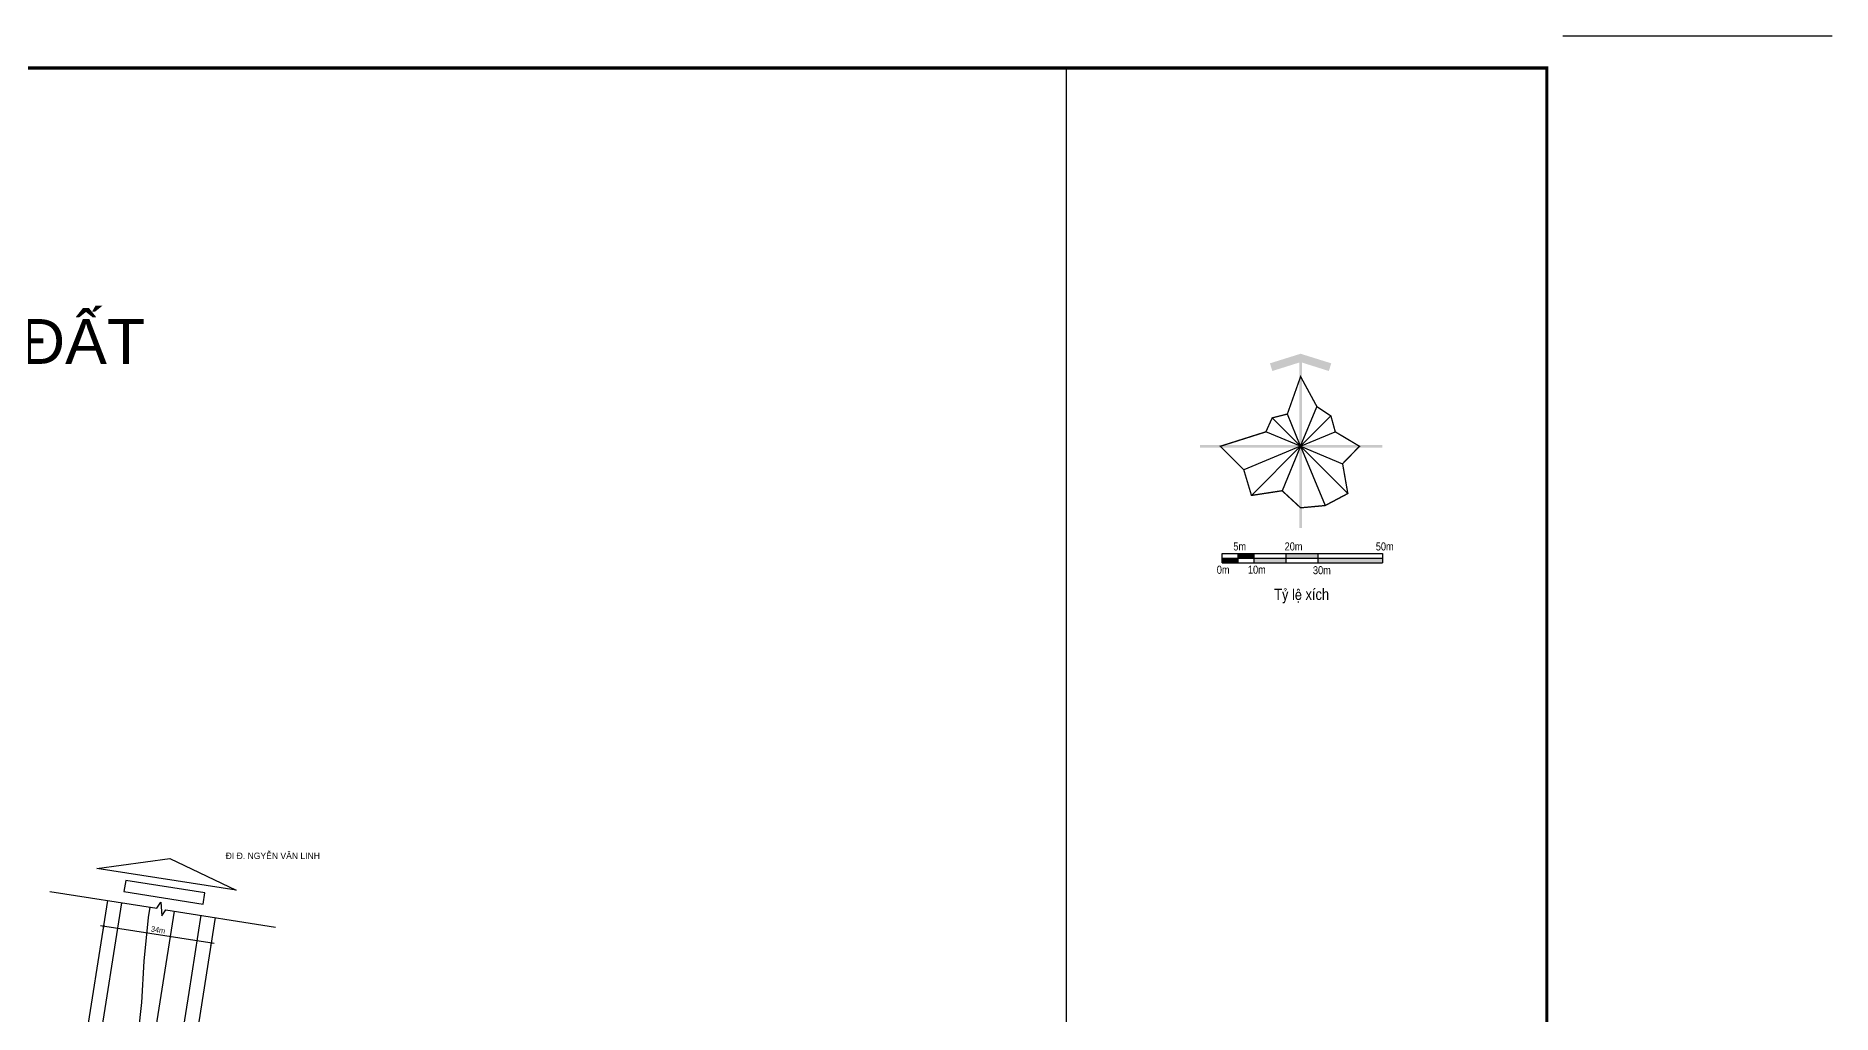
# Model space of a CAD drawing. Extents: x 597165 to 598689, y 1181586 to 1183364.
# Drawn here: x 598128 to 598689, y 1183059 to 1183364 of the extents above; entities that cross this region are included whole.
import ezdxf
from ezdxf.enums import TextEntityAlignment as Align

# ---------------------------------------------------------------- set-up
doc = ezdxf.new("R2010")
doc.units = 0
doc.header["$MEASUREMENT"] = 0
doc.layers.get('0').update_dxf_attribs({"linetype": 'CONTINUOUS'})
doc.layers.get('DEFPOINTS').update_dxf_attribs({"color": 8, "linetype": 'CONTINUOUS'})
for name, color, linetype in [('DIM', 7, 'CONTINUOUS'), ('DIM-T', 7, 'CONTINUOUS'), ('DTEXT', 7, 'CONTINUOUS'), ('GT-QLO50-D', 6, 'CONTINUOUS'), ('GT-QLO50-L', 4, 'CONTINUOUS'), ('GT-QLO50-LYTRINH', 7, 'CONTINUOUS'), ('KHUNG_TEN', 5, 'CONTINUOUS')]:
    doc.layers.add(name, color=color, linetype=linetype)
doc.styles.add('TOA-DO-TIM', font='VAVON.TTF')
doc.styles.add('VHEL-C-R', font='VHELVCN.TTF')
doc.styles.add('VHEL-R', font='VHELVEN.TTF')
doc.dimstyles.new('TL1000', dxfattribs={"dimscale": 0, "dimtxt": 2, "dimasz": 0.7, "dimexe": 1, "dimexo": 1, "dimgap": 0.5, "dimtad": 1, "dimdec": 1, "dimzin": 12, "dimtxsty": 'VHEL-C-R', "dimblk1": 'ARCHTICK', "dimblk2": 'ARCHTICK', "dimsah": 1, "dimcen": -0.09, "dimdle": 1, "dimclrd": 256, "dimclre": 256, "dimclrt": 256, "dimazin": 3, "dimtfac": 0.005, "dimtdec": 1, "dimtix": 1, "dimtmove": 0, "dimatfit": 3, "dimtolj": 1, "dimtzin": 0})

# ---------------------------------------------------------------- blocks, each defined once
blk = doc.blocks.new('HOA-GIO')
at = {"color": 0}
for q in [(0.094, -0.304), (-0.163, -0.368), (-0.076, -0.346), (0.174, -0.357), (-0.199, -0.448), (0.199, -0.448), (-0.326, -0.666), (-0.282, -0.813), (-0.106, -0.786), (0.241, -0.631), (0.271, -0.802), (0.141, -0.871)]:
    blk.add_line((0, -0.531), q, dxfattribs=at)
at = {"color": 0, "const_width": 0.00768}
blk.add_lwpolyline([(-0.461, -0.531), (-0.199, -0.448), (-0.163, -0.368), (-0.076, -0.346), (0, -0.131), (0.094, -0.304), (0.174, -0.357), (0.199, -0.448), (0.338, -0.531), (0.241, -0.631), (0.271, -0.802), (0.141, -0.871), (0, -0.884), (-0.106, -0.786), (-0.282, -0.813), (-0.326, -0.666), (-0.461, -0.531)], dxfattribs=at)
at = {"color": 0}
for points in [[(-0.162, -0.099), (-0.176, -0.055), (0, -0.048), (0, 0)], [(0, -0.048), (0, 0), (0.162, -0.099), (0.176, -0.055)]]:
    blk.add_solid(points, dxfattribs=at)
for points in [[(-0.008, -1), (0.008, -1), (-0.008, -0.006), (0.008, -0.006)], [(-0.578, -0.523), (-0.578, -0.538), (0.469, -0.523), (0.469, -0.538)]]:
    blk.add_trace(points, dxfattribs=at)
blk = doc.blocks.new('_ARCHTICK')
at = {"color": 0, "linetype": 'BYBLOCK', "const_width": 0.15}
blk.add_lwpolyline([(-0.5, -0.5), (0.5, 0.5)], dxfattribs=at)
blk = doc.blocks.new('*D1051')
at = {"linetype": 'BYBLOCK'}
for p, q in [((598147.78, 1183086.53), (598183.35, 1183080.96)), ((598148.74, 1183086.24), (598148.61, 1183085.39)), ((598182.34, 1183080.97), (598182.2, 1183080.13))]:
    blk.add_line(p, q, dxfattribs=at)
at = {"layer": 'DEFPOINTS', "color": 0, "linetype": 'BYBLOCK'}
for p in [(598148.9, 1183087.23), (598182.36, 1183081.11), (598182.49, 1183081.96)]:
    blk.add_point(p, dxfattribs=at)
at = {"linetype": 'BYBLOCK', "xscale": 0.7, "yscale": 0.7, "zscale": 0.7}
for p, rotation in [((598148.77, 1183086.38), 171.0922507779947), ((598182.36, 1183081.11), 351.0922507779947)]:
    blk.add_blockref('_ARCHTICK', p, dxfattribs=dict(at, rotation=rotation))
at = {"linetype": 'BYBLOCK', "insert": (598165.78, 1183085.12), "char_height": 1.75, "attachment_point": 5, "rotation": 351.0923, "style": 'VHEL-C-R'}
blk.add_mtext('\\A1;34m', dxfattribs=at)
blk = doc.blocks.new('*D512')
at = {"linetype": 'BYBLOCK'}
for p, q in [((598147.78, 1183086.53), (598183.35, 1183080.96)), ((598148.74, 1183086.24), (598148.61, 1183085.39)), ((598182.34, 1183080.97), (598182.2, 1183080.13))]:
    blk.add_line(p, q, dxfattribs=at)
at = {"layer": 'DEFPOINTS', "color": 0, "linetype": 'BYBLOCK'}
for p in [(598148.9, 1183087.23), (598182.36, 1183081.11), (598182.49, 1183081.96)]:
    blk.add_point(p, dxfattribs=at)
at = {"linetype": 'BYBLOCK', "xscale": 0.7, "yscale": 0.7, "zscale": 0.7}
for p, rotation in [((598148.77, 1183086.38), 171.0922507779947), ((598182.36, 1183081.11), 351.0922507779947)]:
    blk.add_blockref('_ARCHTICK', p, dxfattribs=dict(at, rotation=rotation))
at = {"linetype": 'BYBLOCK', "insert": (598165.78, 1183085.12), "char_height": 1.75, "attachment_point": 5, "rotation": 351.0923, "style": 'VHEL-C-R'}
blk.add_mtext('\\A1;34m', dxfattribs=at)

msp = doc.modelspace()

# ---------------------------------------------------------------- hatches: boundary and pattern name
at = {"layer": 'DTEXT'}
for points in [[(598498.1829, 1183201.2361), (598498.1829, 1183199.7361), (598503.1829, 1183199.7361), (598503.1829, 1183201.2361)], [(598508.1829, 1183201.2361), (598508.1829, 1183202.7361), (598503.1829, 1183202.7361), (598503.1829, 1183201.2361)], [(598518.1829, 1183199.7361), (598518.1829, 1183201.2361), (598508.1829, 1183201.2361), (598508.1829, 1183199.7361)], [(598528.1829, 1183201.2361), (598528.1829, 1183202.7361), (598518.1829, 1183202.7361), (598518.1829, 1183201.2361)], [(598528.1829, 1183201.2361), (598528.1829, 1183199.7361), (598548.1829, 1183199.7361), (598548.1829, 1183201.2361)]]:
    msp.add_hatch(color=256, dxfattribs=at).paths.add_polyline_path(points)

# ---------------------------------------------------------------- linework, layer by layer
at = {"color": 0}
msp.add_lwpolyline([(598131.9478, 1183097.1308), (598165.3531, 1183091.8751), (598166.6898, 1183093.7489), (598166.9152, 1183089.5452), (598168.2519, 1183091.419), (598202.4993, 1183086.0308)], dxfattribs=at)
at = {"layer": 'DIM', "color": 4}
for points in [[(598146.6557, 1183104.3479), (598169.4448, 1183107.4645), (598190.176, 1183097.5007)], [(598155.6721, 1183100.5621), (598155.1269, 1183097.0967), (598179.8233, 1183093.2111), (598180.3685, 1183096.6765)]]:
    msp.add_lwpolyline(points, close=True, dxfattribs=at)
at = {"layer": 'DTEXT'}
for p, q in [((598498.1829, 1183202.7361), (598548.1829, 1183202.7361)), ((598498.1829, 1183199.7361), (598498.1829, 1183202.7361)), ((598498.1829, 1183201.2361), (598548.1829, 1183201.2361)), ((598498.1829, 1183199.7361), (598548.1829, 1183199.7361)), ((598503.1829, 1183199.7361), (598503.1829, 1183202.7361)), ((598508.1829, 1183199.7361), (598508.1829, 1183202.7361)), ((598518.1829, 1183199.7361), (598518.1829, 1183202.7361)), ((598528.1829, 1183199.7361), (598528.1829, 1183202.7361)), ((598548.1829, 1183202.7361), (598548.1829, 1183199.7361))]:
    msp.add_line(p, q, dxfattribs=at)
at = {"layer": 'GT-QLO50-D'}
for points in [[(598150.0075, 1183094.2893), (598142.2248, 1183044.7231, -0.49599069), (598086.1545, 1183014.5142), (597424.0123, 1183315.5376)], [(598183.5976, 1183089.015), (598170.9813, 1183008.5202, 0.33682979), (598194.2315, 1182965.3802), (598368.3298, 1182886.2315)]]:
    msp.add_lwpolyline(points, format="xyb", dxfattribs=at)
at = {"layer": 'GT-QLO50-L'}
for p, q in [((598145.5977, 1183037.2835), (598154.4545, 1183093.591)), ((598162.771, 1183089.015), (598163.2721, 1183092.2065))]:
    msp.add_line(p, q, dxfattribs=at)
for points in [[(598170.7549, 1183091.0316), (598162.1495, 1183036.3357), (598153.8153, 1182982.6726)], [(598149.3652, 1182983.3407), (598152.8514, 1183006.1058), (598155.8574, 1183025.2957), (598156.4913, 1183029.326), (598157.7426, 1183037.279), (598158.5708, 1183042.5432), (598160.7013, 1183062.4706), (598161.4286, 1183075.3566), (598162.771, 1183089.015)]]:
    msp.add_lwpolyline(points, dxfattribs=at)
msp.add_lwpolyline([(598179.1521, 1183089.7131), (598175.3608, 1183065.6159), (598171.5374, 1183041.3143), (598167.9521, 1183018.5215), (598166.7843, 1183011.0045, 0.3364549), (598195.2115, 1182958.3437), (598365.8467, 1182880.7695)], format="xyb", dxfattribs=at)
at = {"layer": 'KHUNG_TEN'}
for p, q in [((598604.5681, 1183364.3668), (598688.6506, 1183364.3668)), ((598449.5681, 1181754.3668), (598449.5681, 1183354.3668))]:
    msp.add_line(p, q, dxfattribs=at)
at = {"layer": 'KHUNG_TEN', "const_width": 1}
msp.add_lwpolyline([(597253.7231, 1183354.3668), (597253.7231, 1181754.3668), (598599.5681, 1181754.3668), (598599.5681, 1183354.3668)], close=True, dxfattribs=at)

# ---------------------------------------------------------------- block references
at = {"layer": 'DTEXT', "xscale": 54.43548387102783, "yscale": 54.43548387102783, "zscale": 54.43548387096774}
msp.add_blockref('HOA-GIO', (598522.6439, 1183265.0906), dxfattribs=at)

# ---------------------------------------------------------------- texts
at = {"layer": 'DTEXT', "style": 'VHEL-R'}
msp.add_text('BAÛN ÑOÀ QUY HOAÏCH TOÅNG MAËT BAÈNG SÖÛ DUÏNG ÑAÁT', height=14, dxfattribs=at).set_placement((597906.1988, 1183261.9241), align=Align.CENTER)
at = {"layer": 'DTEXT', "style": 'VHEL-C-R'}
for s, height, p in [('5m', 2.5, (598501.6417, 1183203.6598)), ('20m', 2.5, (598517.6607, 1183203.6598)), ('50m', 2.5, (598546.1392, 1183203.6598)), ('0m', 2.5, (598496.4688, 1183196.3724)), ('10m', 2.5, (598506.1908, 1183196.3936)), ('30m', 2.5, (598526.503, 1183196.233)), ('Tyû leä xích', 3.5, (598514.4063, 1183188.1939))]:
    msp.add_text(s, height=height, dxfattribs=at).set_placement(p)
at = {"layer": 'GT-QLO50-LYTRINH', "insert": (598186.9034, 1183109.2715, -0.19), "char_height": 2, "width": 31.85, "attachment_point": 1, "style": 'TOA-DO-TIM'}
msp.add_mtext('ÑI Ñ. NGYEÃN VAÊN LINH', dxfattribs=at)

# ---------------------------------------------------------------- dimensions: what is measured, and where the dimension line sits
at = {"layer": 'DIM-T', "color": 0}
for picture in ['*D1051', '*D512']:
    dim = msp.add_aligned_dim(p1=(598148.8986, 1183087.227), p2=(598182.4921, 1183081.9618), distance=-0.8591, dimstyle='TL1000', override={"dimscale": 1, "dimtxt": 1.75, "dimpost": 'm'}, dxfattribs=at)
    dim.commit()
    dim.dimension.update_dxf_attribs({"geometry": picture, "text_midpoint": (598165.7781, 1183085.1225)})

doc.saveas('drawing.dxf')
